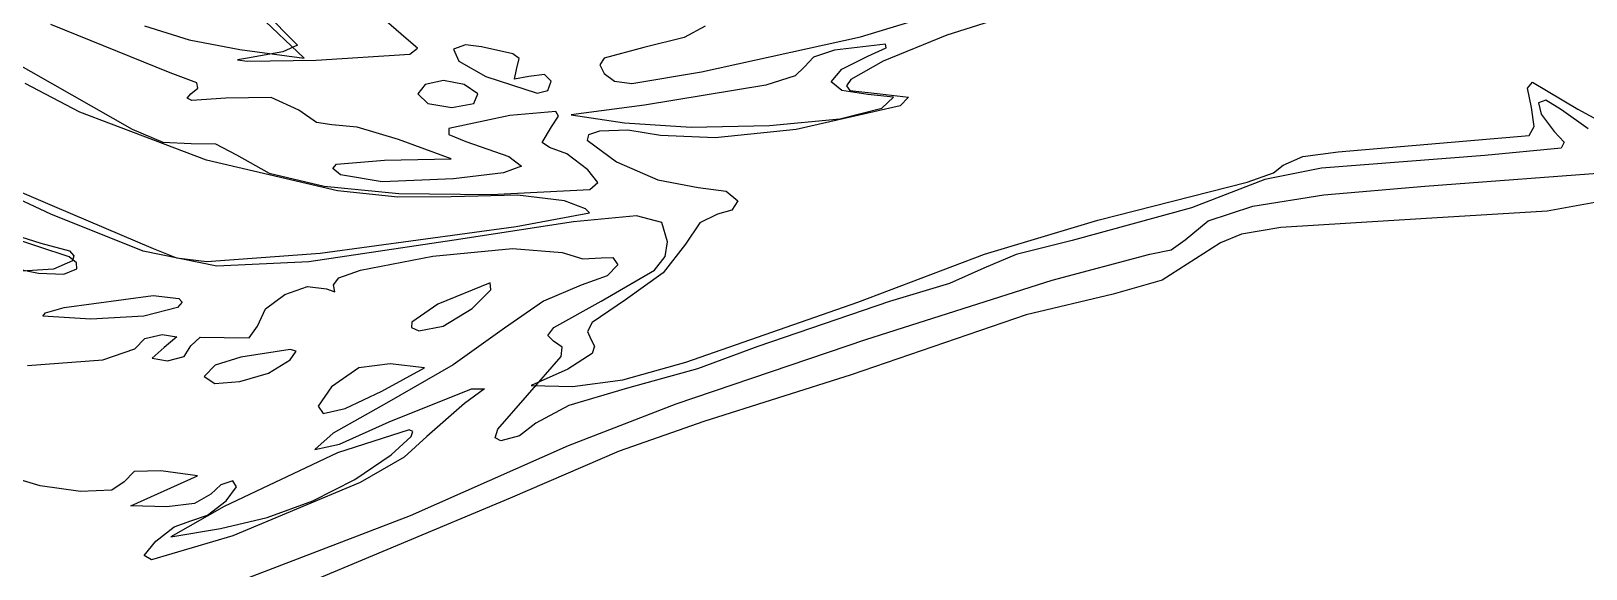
# Model space of a CAD drawing. Extents: x 10 to 161, y 0 to 206.
# Drawn here: x 48.34 to 89.46, y 163.83 to 178.05 of the extents above; entities that cross this region are included whole.
import ezdxf

# ---------------------------------------------------------------- set-up
doc = ezdxf.new("R2010")
doc.units = 0

msp = doc.modelspace()

# ---------------------------------------------------------------- linework, layer by layer
at = {"layer": 'Layer 1'}
for p, q in [((54.485504, 178.582923), (55.386146, 177.681928)), ((70.270203, 177.904178), (72.419591, 178.554833)), ((74.847894, 178.664415), (72.558673, 177.941926)), ((52.016411, 176.949208), (48.859753, 178.226617)), ((51.338013, 178.192188), (52.521067, 177.816705)), ((55.562535, 177.335853), (54.367676, 178.460156)), ((58.254937, 177.85232), (57.723829, 178.311108)), ((66.164925, 178.183226), (65.605684, 177.885084)), ((52.521067, 177.816705), (53.859676, 177.564806)), ((55.386146, 177.681928), (54.997605, 177.501703)), ((58.553536, 177.600519), (58.254937, 177.85232)), ((59.828371, 177.692644), (59.506946, 177.569745)), ((60.247427, 177.634303), (59.828371, 177.692644)), ((65.605684, 177.885084), (64.541088, 177.620545)), ((66.063678, 176.970375), (70.270203, 177.904178)), ((70.936071, 177.709313), (69.58546, 177.550695)), ((72.558673, 177.941926), (70.870228, 177.258694)), ((70.948032, 177.60591), (70.936071, 177.709313)), ((47.821175, 177.269928), (51.006054, 175.454841)), ((54.063228, 177.338675), (53.796887, 177.287633)), ((53.796887, 177.287633), (54.049426, 177.260535)), ((53.859676, 177.564806), (55.562535, 177.335853)), ((54.049426, 177.260535), (55.873685, 177.285053)), ((54.997605, 177.501703), (54.063228, 177.338675)), ((55.873685, 177.285053), (58.353494, 177.445258)), ((58.353494, 177.445258), (58.553536, 177.600519)), ((59.506946, 177.569745), (59.653481, 177.255287)), ((59.653481, 177.255287), (60.35961, 176.853253)), ((61.080336, 177.446978), (60.247427, 177.634303)), ((61.248831, 177.325799), (61.080336, 177.446978)), ((61.169941, 177.034228), (61.248831, 177.325799)), ((63.494043, 177.335677), (63.377648, 177.157987)), ((64.541088, 177.620545), (63.494043, 177.335677)), ((69.02494, 177.358122), (68.79171, 177.109722)), ((69.58546, 177.550695), (69.02494, 177.358122)), ((69.782311, 177.044502), (70.467405, 177.389828)), ((70.870228, 177.258694), (70.014659, 176.773701)), ((70.467405, 177.389828), (70.948032, 177.60591)), ((52.717998, 176.682288), (52.016411, 176.949208)), ((60.35961, 176.853253), (61.717585, 176.411927)), ((61.123595, 176.779566), (61.169941, 177.034228)), ((61.501905, 176.846903), (61.123595, 176.779566)), ((61.916464, 176.905508), (61.501905, 176.846903)), ((62.088928, 176.730486), (61.916464, 176.905508)), ((63.377648, 177.157987), (63.490515, 176.9291)), ((63.490515, 176.9291), (63.769937, 176.725652)), ((64.222794, 176.66359), (66.063678, 176.970375)), ((68.540471, 176.869067), (67.768962, 176.623285)), ((68.79171, 177.109722), (68.540471, 176.869067)), ((69.497266, 176.712141), (69.782311, 177.044502)), ((49.625739, 175.910922), (48.182077, 176.664853)), ((52.563922, 176.388644), (52.741899, 176.544941)), ((52.741899, 176.544941), (52.717998, 176.682288)), ((58.762231, 176.637793), (58.561148, 176.388644)), ((59.24589, 176.741422), (58.762231, 176.637793)), ((59.793578, 176.637793), (59.24589, 176.741422)), ((60.148649, 176.388644), (59.793578, 176.637793)), ((61.717585, 176.411927), (62.003716, 176.477809)), ((62.003716, 176.477809), (62.088928, 176.730486)), ((63.769937, 176.725652), (64.222794, 176.66359)), ((67.768962, 176.623285), (64.558374, 176.090547)), ((69.782311, 176.48041), (69.497266, 176.712141)), ((70.467405, 176.378061), (69.782311, 176.48041)), ((70.014659, 176.773701), (69.898324, 176.60478)), ((69.898324, 176.60478), (69.989154, 176.4845)), ((69.989154, 176.4845), (70.790903, 176.388644)), ((87.91107, 176.538806), (88.048406, 176.699706)), ((88.018111, 176.035866), (87.91107, 176.538806)), ((88.048406, 176.699706), (89.241545, 175.988241)), ((52.46031, 176.276229), (52.563922, 176.388644)), ((52.589895, 176.218517), (52.46031, 176.276229)), ((53.489259, 176.274344), (52.589895, 176.218517)), ((54.686234, 176.295422), (53.489259, 176.274344)), ((55.414368, 175.957197), (54.686234, 176.295422)), ((58.561148, 176.388644), (58.826393, 176.139495)), ((58.826393, 176.139495), (59.463907, 176.035866)), ((59.463907, 176.035866), (60.044668, 176.137246)), ((60.044668, 176.137246), (60.148649, 176.388644)), ((64.558374, 176.090547), (62.618095, 175.836194)), ((71.324171, 176.075774), (68.567343, 175.448843)), ((69.728633, 175.734798), (70.838881, 176.018227)), ((71.144342, 176.303977), (70.467405, 176.378061)), ((70.790903, 176.388644), (71.537905, 176.300687)), ((70.838881, 176.018227), (71.144342, 176.303977)), ((71.537905, 176.300687), (71.324171, 176.075774)), ((88.091533, 175.524911), (88.018111, 176.035866)), ((88.397469, 176.222199), (88.207376, 176.155281)), ((88.207376, 176.155281), (88.27102, 175.852884)), ((88.811861, 175.96778), (88.397469, 176.222199)), ((52.973012, 174.638997), (49.625739, 175.910922)), ((55.880476, 175.634846), (55.414368, 175.957197)), ((56.288905, 175.572316), (55.880476, 175.634846)), ((60.996022, 175.823141), (59.388765, 175.478741)), ((62.210945, 175.929503), (60.996022, 175.823141)), ((62.099511, 175.519399), (62.287503, 175.798237)), ((62.287503, 175.798237), (62.210945, 175.929503)), ((62.618095, 175.836194), (64.029207, 175.626996)), ((64.029207, 175.626996), (65.789536, 175.50859)), ((67.867432, 175.554721), (69.728633, 175.734798)), ((88.27102, 175.852884), (88.617834, 175.400866)), ((89.513785, 175.464272), (88.811861, 175.96778)), ((89.241545, 175.988241), (90.070011, 175.536608)), ((51.006054, 175.454841), (51.817841, 175.114498)), ((56.957728, 175.509036), (56.288905, 175.572316)), ((58.04962, 175.184613), (56.957728, 175.509036)), ((59.443093, 174.674496), (58.04962, 175.184613)), ((59.388765, 175.478741), (59.380343, 175.321193)), ((59.380343, 175.321193), (59.833618, 175.132754)), ((61.856932, 175.110221), (62.099511, 175.519399)), ((63.081965, 175.307804), (63.045397, 175.165078)), ((63.373393, 175.40651), (63.081965, 175.307804)), ((64.115814, 175.432086), (63.373393, 175.40651)), ((64.979944, 175.293621), (64.115814, 175.432086)), ((66.425848, 175.233649), (64.979944, 175.293621)), ((65.789536, 175.50859), (67.867432, 175.554721)), ((68.567343, 175.448843), (66.425848, 175.233649)), ((82.90283, 174.857587), (87.953553, 175.287271)), ((87.953553, 175.287271), (88.091533, 175.524911)), ((88.617834, 175.400866), (88.885388, 175.113611)), ((51.817841, 175.114498), (52.570625, 175.081602)), ((52.570625, 175.081602), (53.216429, 175.069431)), ((53.216429, 175.069431), (53.770423, 174.778918)), ((53.770423, 174.778918), (54.634271, 174.295083)), ((59.833618, 175.132754), (60.971019, 174.735521)), ((62.045889, 174.977532), (61.856932, 175.110221)), ((62.506838, 174.802951), (62.045889, 174.977532)), ((63.059067, 174.383101), (62.506838, 174.802951)), ((63.045397, 175.165078), (63.822832, 174.591593)), ((81.968189, 174.732528), (82.90283, 174.857587)), ((88.802204, 174.958085), (86.783388, 174.764807)), ((88.885388, 175.113611), (88.802204, 174.958085)), ((56.44206, 173.831615), (52.973012, 174.638997)), ((56.314845, 174.421626), (56.416963, 174.536163)), ((56.521033, 174.250104), (56.314845, 174.421626)), ((56.416963, 174.536163), (57.679203, 174.638865)), ((57.679203, 174.638865), (59.443093, 174.674496)), ((61.310435, 174.481394), (60.830569, 174.305121)), ((60.971019, 174.735521), (61.310435, 174.481394)), ((63.32445, 174.05289), (63.059067, 174.383101)), ((63.822832, 174.591593), (64.911769, 174.116754)), ((82.461681, 174.4242), (80.962551, 174.124868)), ((81.190909, 174.304437), (81.455029, 174.511159)), ((81.455029, 174.511159), (81.968189, 174.732528)), ((86.783388, 174.764807), (82.461681, 174.4242)), ((85.195887, 173.955534), (90.838571, 174.373929)), ((48.859753, 173.212231), (46.633167, 174.253775)), ((47.660264, 173.971233), (48.952886, 173.412962)), ((54.634271, 174.295083), (56.083544, 173.952536)), ((56.083544, 173.952536), (58.059007, 173.760536)), ((57.617643, 174.062161), (56.521033, 174.250104)), ((59.510121, 174.141448), (57.617643, 174.062161)), ((60.830569, 174.305121), (59.510121, 174.141448)), ((63.118114, 173.86734), (63.32445, 174.05289)), ((64.911769, 174.116754), (65.977953, 173.919198)), ((76.552826, 173.057009), (80.502793, 174.057531)), ((80.962551, 174.124868), (79.022272, 173.379448)), ((80.502793, 174.057531), (81.190909, 174.304437)), ((82.526465, 173.72103), (85.195887, 173.955534)), ((58.03794, 173.658362), (56.44206, 173.831615)), ((59.443093, 173.668726), (58.03794, 173.658362)), ((58.059007, 173.760536), (60.501427, 173.728345)), ((61.197061, 173.713264), (59.443093, 173.668726)), ((60.501427, 173.728345), (63.118114, 173.86734)), ((62.441706, 173.566773), (61.197061, 173.713264)), ((63.000991, 173.356782), (62.441706, 173.566773)), ((65.977953, 173.919198), (66.719448, 173.815569)), ((66.719448, 173.815569), (67.02782, 173.56642)), ((67.02782, 173.56642), (66.86982, 173.317271)), ((80.651621, 173.421208), (82.526465, 173.72103)), ((89.889246, 173.550898), (88.43505, 173.289225)), ((51.296975, 172.235488), (48.859753, 173.212231)), ((48.952886, 173.412962), (51.567677, 172.30418)), ((61.166766, 172.888381), (63.107045, 173.24892)), ((64.350147, 173.166678), (62.679776, 173.009488)), ((63.107045, 173.24892), (63.000991, 173.356782)), ((65.018937, 172.992279), (64.350147, 173.166678)), ((66.489834, 173.213642), (66.019713, 172.980412)), ((66.86982, 173.317271), (66.489834, 173.213642)), ((79.022272, 173.379448), (75.871259, 172.517258)), ((79.46476, 173.032154), (80.651621, 173.421208)), ((88.43505, 173.289225), (85.089348, 173.090522)), ((55.977402, 172.178239), (61.166766, 172.888381)), ((62.679776, 173.009488), (59.52529, 172.524314)), ((65.16868, 172.482686), (65.018937, 172.992279)), ((66.019713, 172.980412), (65.644577, 172.419892)), ((73.554213, 172.156014), (76.552826, 173.057009)), ((78.859289, 172.529958), (79.46476, 173.032154)), ((81.388751, 172.85813), (80.344655, 172.680848)), ((85.089348, 173.090522), (81.388751, 172.85813)), ((48.541194, 172.34863), (47.623751, 172.655459)), ((47.901873, 172.667453), (48.595169, 172.443175)), ((49.345705, 172.083077), (48.541194, 172.34863)), ((48.595169, 172.443175), (49.350726, 172.242604)), ((51.567677, 172.30418), (52.182332, 172.05997)), ((59.52529, 172.524314), (55.678367, 171.952847)), ((58.957229, 172.097585), (61.068396, 172.30046)), ((61.068396, 172.30046), (62.384556, 172.1987)), ((65.644577, 172.419892), (65.051249, 171.660052)), ((65.106271, 172.091962), (65.16868, 172.482686)), ((75.871259, 172.517258), (74.393781, 172.144372)), ((79.797678, 172.457992), (78.249247, 171.468317)), ((78.488387, 172.265375), (78.859289, 172.529958)), ((80.344655, 172.680848), (79.797678, 172.457992)), ((46.681878, 172.029984), (48.5362, 171.650108)), ((49.430239, 171.975259), (48.931174, 171.754547)), ((49.534276, 171.921791), (49.345705, 172.083077)), ((49.350726, 172.242604), (49.468897, 172.11019)), ((49.468897, 172.11019), (49.430239, 171.975259)), ((49.541673, 171.764077), (49.534276, 171.921791)), ((53.252721, 171.836132), (51.296975, 172.235488)), ((52.182332, 172.05997), (52.984477, 171.961545)), ((52.984477, 171.961545), (55.977402, 172.178239)), ((55.678367, 171.952847), (53.252721, 171.836132)), ((57.047278, 171.731131), (58.957229, 172.097585)), ((62.384556, 172.1987), (62.928231, 172.032674)), ((62.928231, 172.032674), (63.411845, 172.055825)), ((63.411845, 172.055825), (63.723348, 172.06826)), ((63.723348, 172.06826), (63.852818, 171.875908)), ((64.823928, 171.728094), (65.106271, 172.091962)), ((70.202822, 170.888835), (73.554213, 172.156014)), ((74.393781, 172.144372), (73.531988, 171.784186)), ((75.342764, 171.467832), (77.921957, 172.155308)), ((77.921957, 172.155308), (78.488387, 172.265375)), ((48.931174, 171.754547), (47.950997, 171.693874)), ((48.5362, 171.650108), (49.202396, 171.629586)), ((49.202396, 171.629586), (49.541673, 171.764077)), ((56.334766, 171.342155), (56.479078, 171.530642)), ((56.479078, 171.530642), (57.047278, 171.731131)), ((63.567906, 171.577149), (62.882678, 171.333688)), ((63.409729, 170.91106), (64.823928, 171.728094)), ((63.852818, 171.875908), (63.567906, 171.577149)), ((65.051249, 171.660052), (64.056018, 170.948102)), ((73.531988, 171.784186), (72.625128, 171.379858)), ((54.539793, 170.70474), (55.04523, 171.090183)), ((55.04523, 171.090183), (55.648365, 171.302192)), ((55.648365, 171.302192), (56.153438, 171.235263)), ((56.153438, 171.235263), (56.37388, 171.162503)), ((56.37388, 171.162503), (56.334766, 171.342155)), ((60.477835, 171.400054), (59.090315, 170.83486)), ((60.002952, 170.717738), (60.499669, 171.211445)), ((60.499669, 171.211445), (60.477835, 171.400054)), ((62.882678, 171.333688), (61.886698, 170.915161)), ((70.416253, 169.900351), (75.342764, 171.467832)), ((72.625128, 171.379858), (71.038553, 170.901182)), ((76.956404, 171.096974), (74.655983, 170.545891)), ((78.249247, 171.468317), (76.956404, 171.096974)), ((48.718333, 170.602054), (49.212531, 170.744196)), ((49.212531, 170.744196), (51.568691, 171.056934)), ((52.211144, 170.744196), (51.319277, 170.513391)), ((51.568691, 171.056934), (52.245501, 170.978749)), ((52.33489, 170.881019), (52.211144, 170.744196)), ((52.245501, 170.978749), (52.33489, 170.881019)), ((54.327812, 170.251365), (54.539793, 170.70474)), ((59.090315, 170.83486), (58.409806, 170.356978)), ((59.237335, 170.252247), (60.002952, 170.717738)), ((61.886698, 170.915161), (60.854205, 170.196332)), ((62.158249, 170.21891), (63.409729, 170.91106)), ((64.056018, 170.948102), (63.174823, 170.346659)), ((65.650222, 169.297453), (70.202822, 170.888835)), ((71.038553, 170.901182), (67.556987, 169.717259)), ((48.644294, 170.515375), (48.718333, 170.602054)), ((49.918087, 170.43869), (48.644294, 170.515375)), ((51.319277, 170.513391), (49.918087, 170.43869)), ((54.105121, 169.94436), (54.327812, 170.251365)), ((58.409806, 170.356978), (58.396081, 170.215983)), ((58.59184, 170.128598), (59.237335, 170.252247)), ((63.174823, 170.346659), (63.052966, 170.109355)), ((74.655983, 170.545891), (70.026433, 168.965842)), ((51.083666, 169.654465), (51.346706, 169.924208)), ((51.346706, 169.924208), (51.799452, 170.033348)), ((51.799452, 170.033348), (52.191256, 169.968614)), ((52.191256, 169.968614), (51.858366, 169.685862)), ((52.563922, 169.727137), (52.811881, 169.962705)), ((52.811881, 169.962705), (53.445867, 169.952209)), ((53.445867, 169.952209), (54.105121, 169.94436)), ((58.396081, 170.215983), (58.59184, 170.128598)), ((60.854205, 170.196332), (59.500419, 169.229896)), ((62.006477, 170.001323), (62.158249, 170.21891)), ((62.154545, 169.855901), (62.006477, 170.001323)), ((62.378873, 169.697476), (62.154545, 169.855901)), ((63.052966, 170.109355), (63.137384, 169.907407)), ((63.137384, 169.907407), (63.240605, 169.720197)), ((65.39846, 168.195287), (70.416253, 169.900351)), ((50.233162, 169.362012), (51.083666, 169.654465)), ((51.858366, 169.685862), (51.534957, 169.404301)), ((51.94656, 169.338376), (52.382638, 169.450339)), ((52.382638, 169.450339), (52.563922, 169.727137)), ((53.886839, 169.433273), (53.201745, 169.22143)), ((55.192118, 169.632945), (53.886839, 169.433273)), ((55.350868, 169.585761), (55.192118, 169.632945)), ((55.192118, 169.358131), (55.350868, 169.585761)), ((61.465216, 168.428914), (62.356907, 169.44443)), ((62.356907, 169.44443), (62.378873, 169.697476)), ((63.175749, 169.528391), (62.5299, 169.114714)), ((63.240605, 169.720197), (63.175749, 169.528391)), ((67.556987, 169.717259), (65.963268, 169.124019)), ((48.245214, 169.213492), (50.233162, 169.362012)), ((51.534957, 169.404301), (51.94656, 169.338376)), ((53.201745, 169.22143), (52.9167, 168.91857)), ((53.854913, 168.786454), (54.612151, 169.011042)), ((54.612151, 169.011042), (55.192118, 169.358131)), ((57.002178, 169.146288), (56.28326, 168.644109)), ((57.837248, 169.256884), (57.002178, 169.146288)), ((57.608647, 168.534395), (58.737537, 169.14717)), ((59.500419, 169.229896), (57.731767, 168.216894)), ((58.737537, 169.14717), (57.837248, 169.256884)), ((62.5299, 169.114714), (61.559761, 168.684678)), ((63.982773, 168.832713), (65.650222, 169.297453)), ((65.963268, 169.124019), (64.113168, 168.613064)), ((52.9167, 168.91857), (53.197423, 168.737815)), ((53.197423, 168.737815), (53.854913, 168.786454)), ((56.28326, 168.644109), (55.932346, 168.132211)), ((61.559761, 168.684678), (62.651609, 168.656103)), ((64.113168, 168.613064), (62.562621, 168.15485)), ((62.651609, 168.656103), (63.982773, 168.832713)), ((70.026433, 168.965842), (66.126472, 167.729708)), ((57.731767, 168.216894), (56.325858, 167.425613)), ((56.638761, 168.073749), (57.608647, 168.534395)), ((57.808673, 167.721947), (59.984563, 168.594852)), ((59.795871, 168.207017), (58.806681, 167.333538)), ((60.327491, 168.593138), (59.795871, 168.207017)), ((59.984563, 168.594852), (60.327491, 168.593138)), ((60.679492, 167.530036), (61.465216, 168.428914)), ((62.545423, 167.09506), (65.39846, 168.195287)), ((55.932346, 168.132211), (56.06542, 167.94089)), ((56.06542, 167.94089), (56.638761, 168.073749)), ((62.562621, 168.15485), (61.688878, 167.688433)), ((56.325858, 167.425613), (55.844405, 166.993108)), ((58.335767, 167.511206), (56.44448, 166.905619)), ((56.494486, 167.134219), (57.808673, 167.721947)), ((58.433076, 167.464238), (58.335767, 167.511206)), ((58.384158, 167.337766), (58.433076, 167.464238)), ((60.607966, 167.296133), (60.679492, 167.530036)), ((61.688878, 167.688433), (61.253417, 167.355058)), ((66.126472, 167.729708), (63.888316, 166.941778)), ((55.844405, 166.993108), (56.494486, 167.134219)), ((57.855592, 166.845999), (58.384158, 167.337766)), ((58.806681, 167.333538), (58.202185, 166.788761)), ((58.370119, 165.243108), (62.545423, 167.09506)), ((60.756838, 167.216416), (60.607966, 167.296133)), ((61.253417, 167.355058), (60.756838, 167.216416)), ((56.44448, 166.905619), (53.445867, 165.478632)), ((56.896422, 166.192533), (57.855592, 166.845999)), ((58.202185, 166.788761), (57.036441, 166.113279)), ((63.888316, 166.941778), (61.011191, 165.705115)), ((48.576241, 166.031021), (47.522372, 166.342938)), ((50.800032, 166.135151), (50.468476, 165.911088)), ((51.062852, 166.407143), (50.800032, 166.135151)), ((51.770171, 166.424077), (51.062852, 166.407143)), ((52.740311, 166.290727), (51.770171, 166.424077)), ((51.858366, 165.893851), (52.740311, 166.290727)), ((53.668117, 166.158082), (53.352028, 166.054453)), ((53.765043, 166.002639), (53.668117, 166.158082)), ((55.78505, 165.633854), (56.896422, 166.192533)), ((49.642744, 165.881725), (48.576241, 166.031021)), ((50.468476, 165.911088), (49.642744, 165.881725)), ((50.976421, 165.497329), (51.858366, 165.893851)), ((53.093089, 165.805304), (52.66023, 165.562769)), ((53.352028, 166.054453), (53.093089, 165.805304)), ((53.496314, 165.628915), (53.765043, 166.002639)), ((57.036441, 166.113279), (53.67235, 164.703578)), ((51.925747, 165.474751), (50.976421, 165.497329)), ((52.66023, 165.562769), (51.925747, 165.474751)), ((53.445867, 165.478632), (52.034755, 164.682764)), ((53.004189, 165.255191), (53.496314, 165.628915)), ((54.582264, 165.196089), (55.78505, 165.633854)), ((61.011191, 165.705115), (55.033368, 163.200391)), ((51.63153, 164.570581), (52.123655, 164.944305)), ((52.034755, 164.682764), (53.348853, 164.905367)), ((52.123655, 164.944305), (52.563922, 165.099748)), ((52.563922, 165.099748), (53.004189, 165.255191)), ((53.348853, 164.905367), (54.582264, 165.196089)), ((53.564048, 163.401475), (58.370119, 165.243108)), ((51.330489, 164.185904), (51.63153, 164.570581)), ((53.67235, 164.703578), (51.519258, 164.07656)), ((51.519258, 164.07656), (51.330489, 164.185904))]:
    msp.add_line(p, q, dxfattribs=at)

doc.saveas('drawing.dxf')
